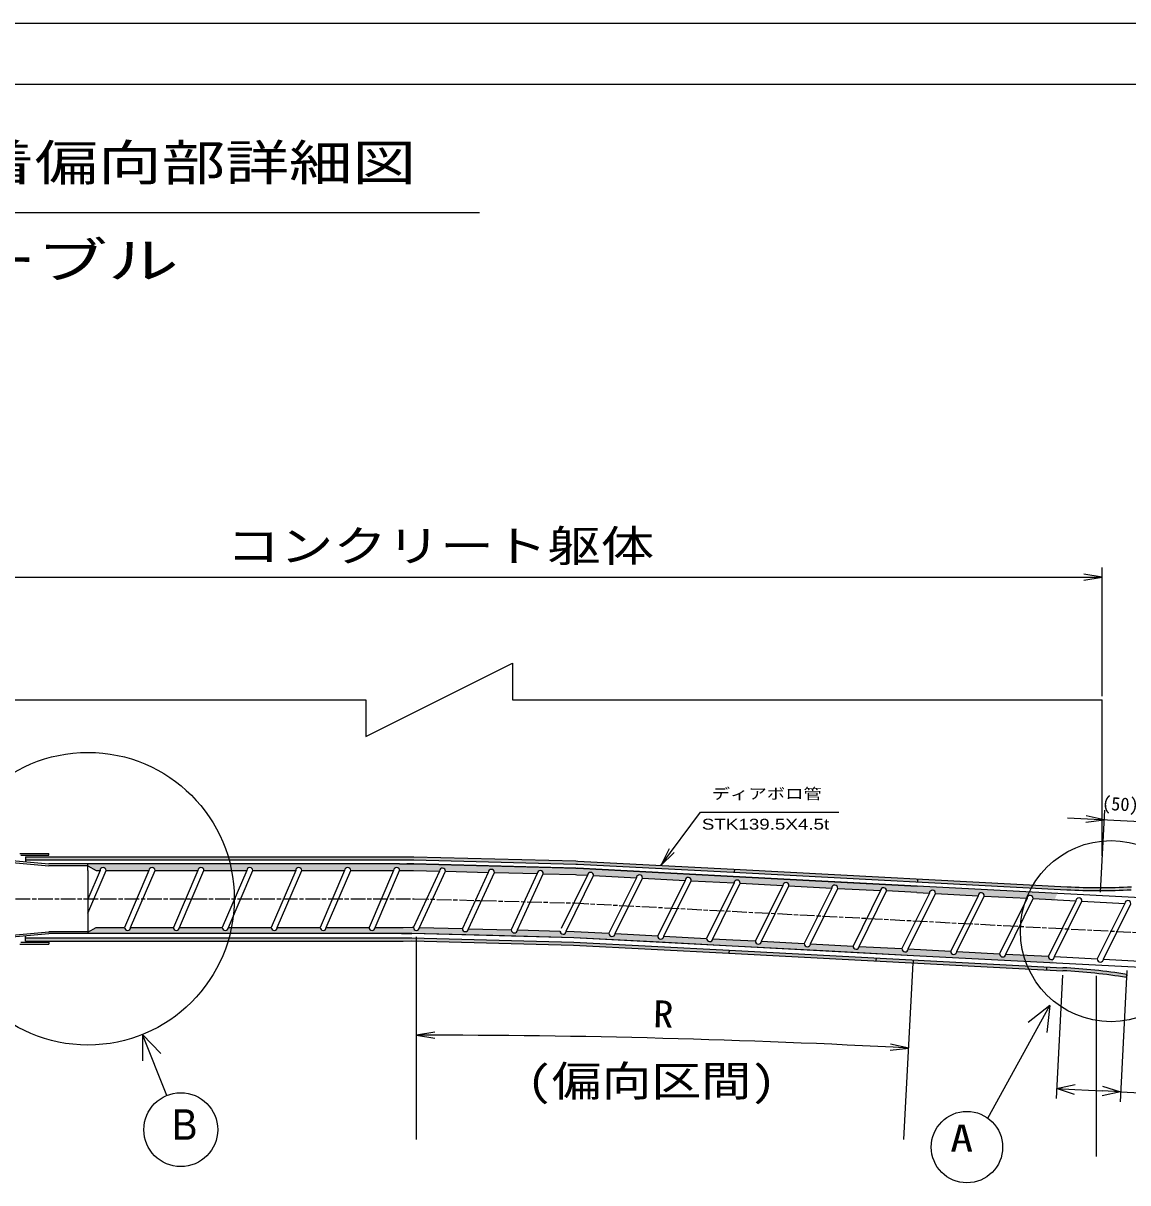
# Model space of a CAD drawing. Units: millimetres, scale not verified. Extents: x -610 to 1490, y -8197 to -6693.
# Drawn here: x -114 to 789, y -7642 to -6693 of the extents above; entities that cross this region are included whole.
import ezdxf
from ezdxf.enums import TextEntityAlignment as Align

# ---------------------------------------------------------------- set-up
doc = ezdxf.new("R2010")
doc.units = ezdxf.units.MM
doc.linetypes.add('CHAIN', pattern=[18.5, 12, -1.5, 3.5, -1.5])
for name, color, linetype, lineweight in [('0_2', 2, 'Continuous', 25), ('1外形線', 7, 'Continuous', 25), ('4中心線', 1, 'CHAIN', 25), ('外形線', 7, 'Continuous', 25)]:
    doc.layers.add(name, color=color, linetype=linetype, lineweight=lineweight)
doc.styles.add('Arial', font='')
doc.styles.add('ＭＳ ゴシック', font='')
doc.styles.add('ＭＳ Ｐゴシック', font='')
doc.styles.get('Arial').set_extended_font_data('Arial')
doc.styles.get('ＭＳ ゴシック').set_extended_font_data('MS Gothic')
doc.styles.get('ＭＳ Ｐゴシック').set_extended_font_data('MS PGothic')

# ---------------------------------------------------------------- blocks, each defined once
blk = doc.blocks.new('open_arrow')
at = {"color": 0, "linetype": 'Continuous', "lineweight": -2}
blk.add_lwpolyline([(7.5, 1.25), (0, 0), (7.5, -1.25)], dxfattribs=at)
blk = doc.blocks.new('CUT')
at = {"color": 7, "linetype": 'Continuous', "lineweight": 25}
blk.add_lwpolyline([(6, 0), (2, 0), (2, 1), (-2, -1), (-2, 0), (-6, 0)], dxfattribs=at)

msp = doc.modelspace()

# ---------------------------------------------------------------- hatches: boundary and pattern name
at = {"layer": '1外形線'}
for color, points in [(256, [(205.183, -7375.219), (199.11, -7375.323), (-112.555, -7375.323), (-112.555, -7377.823), (198.775, -7377.823), (205.117, -7377.718), (337.572, -7381.187), (339.012, -7381.243), (467.182, -7387.961), (467.313, -7385.464), (339.142, -7378.747), (337.637, -7378.688)]), (9, [(193.451, -7381.126), (-61.604, -7381.062), (-61.604, -7382.559), (-54.81, -7386.481), (-51.55, -7386.481, -1), (-46.55, -7386.481), (-11.55, -7386.481, -1), (-6.55, -7386.481), (28.45, -7386.481, -1), (33.45, -7386.481), (68.45, -7386.481, -1), (73.45, -7386.481), (108.45, -7386.481, -1), (113.45, -7386.481), (148.45, -7386.481, -0.41421), (150.95, -7383.981, -0.41421), (153.45, -7386.481), (188.45, -7386.481, -1), (193.45, -7386.481)]), (9, [(472.014, -7396.884), (506.966, -7398.715, -1), (511.959, -7398.977), (546.911, -7400.809, -0.41421), (549.539, -7398.443, -0.41421), (551.904, -7401.071), (586.857, -7402.902, -0.41421), (589.484, -7400.537, -0.41421), (591.85, -7403.164), (616.547, -7404.458), (616.821, -7399.215), (471.491, -7391.563), (338.837, -7384.577), (337.484, -7384.524), (205.031, -7381.023), (199.445, -7381.127), (193.451, -7381.126), (193.45, -7386.481), (200.283, -7386.481), (204.89, -7386.373), (226.022, -7386.927, -1), (231.02, -7387.058), (266.008, -7387.974, -1), (271.007, -7388.105), (305.995, -7389.021, -1), (310.993, -7389.152), (337.345, -7389.842), (338.558, -7389.89), (347.185, -7390.342, -1), (352.179, -7390.603), (387.131, -7392.435, -1), (392.124, -7392.697), (427.076, -7394.529, -0.41421), (429.703, -7392.163, -0.41421), (432.069, -7394.79), (467.021, -7396.622, -1)]), (256, [(472.105, -7385.715), (467.313, -7385.464), (467.182, -7387.961), (471.844, -7388.205), (616.984, -7395.811), (617.115, -7393.315)]), (256, [(791.905, -7402.211), (792.035, -7399.714, -0.0263), (739.463, -7399.727), (617.131, -7393.316), (617, -7395.812), (739.332, -7402.223, 0.0263)]), (9, [(616.821, -7399.215), (616.547, -7404.458), (626.802, -7404.996, -1), (631.795, -7405.257), (666.747, -7407.089, -0.41421), (669.374, -7404.723, -0.41421), (671.74, -7407.351), (706.692, -7409.183, -1), (711.685, -7409.444), (729.161, -7410.36, -0.02146), (731.656, -7405.234)]), (9, [(209.81, -7433.019, -0.99975), (204.812, -7432.887), (203.673, -7432.857), (196.269, -7432.981), (173.45, -7432.981, -1), (168.45, -7432.981), (133.45, -7432.981, -1), (128.45, -7432.981), (93.45, -7432.981, -0.41421), (90.95, -7435.481, -0.41421), (88.45, -7432.981), (53.45, -7432.981, -0.41421), (50.95, -7435.481, -0.41421), (48.45, -7432.981), (13.45, -7432.981, -0.41421), (10.95, -7435.481, -0.41421), (8.45, -7432.981), (-26.55, -7432.981, -0.41421), (-29.05, -7435.481, -0.41421), (-31.55, -7432.981), (-54.81, -7432.981), (-61.605, -7436.904), (-61.605, -7438.062), (195.138, -7438.126), (203.539, -7438.003), (209.674, -7438.165)]), (9, [(404.67, -7439.918), (369.718, -7438.086, -1), (364.724, -7437.825), (336.125, -7436.326), (329.769, -7436.159, -0.41421), (327.204, -7438.593, -0.41421), (324.771, -7436.028), (289.783, -7435.112, -1), (284.784, -7434.981), (249.796, -7434.065, -1), (244.798, -7433.934), (209.81, -7433.018, -0.00012), (209.81, -7433.019), (209.674, -7438.165), (335.92, -7441.503), (449.334, -7447.475), (449.608, -7442.274, -0.99975), (444.615, -7442.012), (409.663, -7440.18, -1)]), (256, [(203.447, -7441.512), (193.608, -7441.639), (-112.555, -7441.639), (-112.555, -7444.139), (196.323, -7444.139), (203.381, -7444.012), (335.687, -7447.476), (462.848, -7454.14), (462.979, -7451.644), (335.785, -7444.978)]), (9, [(484.56, -7444.105), (466.07, -7443.136), (449.608, -7442.273, -0.00012), (449.608, -7442.274), (449.334, -7447.475), (465.525, -7448.327), (613.838, -7456.137), (614.113, -7450.895), (609.389, -7450.647, -0.41421), (606.761, -7453.013, -0.41421), (604.395, -7450.385), (569.443, -7448.554, -0.41421), (566.816, -7450.919, -0.41421), (564.45, -7448.292), (529.498, -7446.46, -0.41421), (526.871, -7448.826, -0.41421), (524.505, -7446.198), (489.553, -7444.367, -1)]), (256, [(462.979, -7451.644), (462.848, -7454.14), (583.042, -7460.439), (583.173, -7457.943)]), (9, [(649.334, -7452.74, -1), (644.341, -7452.479), (614.113, -7450.895), (613.838, -7456.137), (728.672, -7462.156, -0.01205), (727.524, -7459.166, -0.52927), (724.231, -7456.666), (689.279, -7454.834, -0.41421), (686.652, -7457.2, -0.41421), (684.286, -7454.572)]), (256, [(583.173, -7457.943), (583.042, -7460.439), (613.474, -7462.034), (613.605, -7459.538)]), (256, [(722.924, -7465.267), (613.66, -7459.541), (613.529, -7462.037), (722.793, -7467.763)]), (256, [(735.992, -7465.952), (722.924, -7465.267), (722.793, -7467.763), (735.861, -7468.448, -0.0263), (788.145, -7473.956), (788.275, -7471.459, 0.0263)])]:
    msp.add_hatch(color=color, dxfattribs=at).paths.add_polyline_path(points)

# ---------------------------------------------------------------- linework, layer by layer
at = {"layer": '0_2'}
for p, q in [((207.311, -7606.388), (207.311, -7440.748)), ((605.964, -7606.388), (613.529, -7462.037))]:
    msp.add_line(p, q, dxfattribs=at)
at = {"layer": '1外形線'}
for p, q in [((-478.256, -6848.27), (258.789, -6848.27)), ((768.181, -7243.85), (768.181, -7138.586)), ((-363.82, -7146.586), (768.181, -7146.586)), ((-363.82, -7246.85), (45.763, -7246.85)), ((405.763, -7246.85), (768.181, -7246.85)), ((768.181, -7374.564), (768.181, -7246.85)), ((766.773, -7404.07), (770.28, -7337.158)), ((824.786, -7348.025), (739.902, -7343.577)), ((-253.345, -7367.959), (-93.345, -7382.556)), ((-253.341, -7366.465), (-93.341, -7381.062)), ((-117.055, -7372.456), (-93.341, -7372.456)), ((-116.305, -7373.956), (-93.341, -7373.956)), ((-112.555, -7375.323), (199.11, -7375.323)), ((-112.555, -7375.323), (-112.555, -7379.253)), ((-112.555, -7377.823), (198.775, -7377.823)), ((-93.341, -7373.956), (-93.341, -7372.456)), ((198.775, -7377.823), (205.117, -7377.718)), ((199.11, -7375.323), (205.183, -7375.219)), ((205.117, -7377.718), (337.572, -7381.187)), ((205.183, -7375.219), (337.637, -7378.688)), ((337.637, -7378.688), (339.142, -7378.747)), ((339.142, -7378.747), (472.105, -7385.715)), ((-61.609, -7382.556), (-93.345, -7382.556)), ((-61.605, -7381.062), (-93.341, -7381.062)), ((-61.609, -7382.556), (-54.81, -7386.481)), ((-61.605, -7386.481), (-61.604, -7381.062)), ((193.451, -7381.125), (-61.605, -7381.062)), ((-51.55, -7386.481), (-61.605, -7409.858)), ((-61.605, -7421.483), (-46.55, -7386.481)), ((-61.605, -7386.481), (-61.605, -7432.981)), ((-54.81, -7386.481), (-51.55, -7386.481)), ((-46.55, -7386.481), (-11.55, -7386.481)), ((-11.55, -7386.481), (-31.55, -7432.981)), ((-26.55, -7432.981), (-6.55, -7386.481)), ((-6.55, -7386.481), (28.45, -7386.481)), ((28.45, -7386.481), (8.45, -7432.981)), ((13.45, -7432.981), (33.45, -7386.481)), ((33.45, -7386.481), (68.45, -7386.481)), ((68.45, -7386.481), (48.45, -7432.981)), ((53.45, -7432.981), (73.45, -7386.481)), ((73.45, -7386.481), (108.45, -7386.481)), ((108.45, -7386.481), (88.45, -7432.981)), ((93.45, -7432.981), (113.45, -7386.481)), ((113.45, -7386.481), (148.45, -7386.481)), ((148.45, -7386.481), (128.45, -7432.981)), ((133.45, -7432.981), (153.45, -7386.481)), ((153.45, -7386.481), (188.45, -7386.481)), ((188.45, -7386.481), (168.45, -7432.981)), ((173.45, -7432.981), (193.45, -7386.481)), ((193.45, -7386.481), (200.283, -7386.481)), ((193.451, -7381.125), (199.445, -7381.127)), ((199.445, -7381.127), (205.031, -7381.023)), ((205.031, -7381.023), (199.445, -7381.127)), ((200.283, -7386.481), (204.89, -7386.373)), ((226.022, -7386.927), (204.812, -7432.887)), ((204.89, -7386.373), (226.022, -7386.927)), ((337.484, -7384.524), (205.031, -7381.023)), ((205.031, -7381.023), (338.837, -7384.577)), ((209.81, -7433.018), (231.02, -7387.058)), ((231.02, -7387.058), (266.008, -7387.974)), ((266.008, -7387.974), (244.798, -7433.934)), ((249.796, -7434.065), (271.007, -7388.105)), ((271.007, -7388.105), (305.995, -7389.021)), ((305.995, -7389.021), (284.784, -7434.981)), ((289.783, -7435.112), (310.993, -7389.152)), ((310.993, -7389.152), (337.345, -7389.842)), ((337.484, -7384.524), (338.837, -7384.577)), ((337.572, -7381.187), (339.012, -7381.243)), ((471.491, -7391.563), (338.837, -7384.577)), ((338.837, -7384.577), (405.164, -7388.07)), ((339.012, -7381.243), (471.844, -7388.205)), ((405.164, -7388.07), (471.491, -7391.563)), ((467.313, -7385.464), (467.182, -7387.961)), ((471.844, -7388.205), (739.332, -7402.223)), ((472.105, -7385.715), (739.463, -7399.727)), ((347.185, -7390.342), (325.654, -7433.96)), ((329.772, -7435.993), (352.179, -7390.603)), ((337.345, -7389.842), (338.558, -7389.89)), ((338.558, -7389.89), (347.185, -7390.342)), ((352.179, -7390.603), (387.131, -7392.435)), ((387.131, -7392.435), (364.724, -7437.825)), ((369.718, -7438.086), (392.124, -7392.697)), ((392.124, -7392.697), (427.076, -7394.529)), ((427.076, -7394.529), (404.67, -7439.918)), ((409.663, -7440.18), (432.069, -7394.79)), ((432.069, -7394.79), (467.021, -7396.622)), ((467.021, -7396.622), (444.615, -7442.012)), ((449.608, -7442.273), (472.014, -7396.884)), ((616.821, -7399.215), (471.491, -7391.563)), ((471.491, -7391.563), (544.156, -7395.389)), ((472.014, -7396.884), (506.966, -7398.715)), ((506.966, -7398.715), (484.56, -7444.105)), ((489.553, -7444.367), (511.959, -7398.977)), ((511.959, -7398.977), (546.911, -7400.809)), ((544.156, -7395.389), (616.821, -7399.215)), ((617.115, -7393.315), (616.984, -7395.811)), ((546.911, -7400.809), (524.505, -7446.198)), ((529.498, -7446.46), (551.904, -7401.071)), ((551.904, -7401.071), (586.857, -7402.902)), ((586.857, -7402.902), (564.45, -7448.292)), ((569.443, -7448.554), (591.85, -7403.164)), ((616.547, -7404.458), (591.85, -7403.164)), ((626.802, -7404.996), (604.395, -7450.385)), ((609.389, -7450.647), (631.795, -7405.257)), ((616.547, -7404.458), (626.802, -7404.996)), ((885.702, -7413.307), (616.821, -7399.215)), ((631.795, -7405.257), (666.747, -7407.089)), ((666.747, -7407.089), (644.341, -7452.479)), ((649.334, -7452.74), (671.74, -7407.351)), ((671.74, -7407.351), (706.692, -7409.183)), ((706.692, -7409.183), (684.286, -7454.572)), ((689.279, -7454.834), (711.685, -7409.444)), ((711.685, -7409.444), (746.637, -7411.276)), ((746.637, -7411.276), (724.231, -7456.666)), ((729.224, -7456.927), (751.63, -7411.538)), ((751.63, -7411.538), (786.582, -7413.369)), ((786.582, -7413.369), (764.176, -7458.759)), ((769.169, -7459.021), (791.576, -7413.631)), ((-253.341, -7451.159), (-93.341, -7436.562)), ((-61.605, -7436.562), (-93.341, -7436.562)), ((-61.609, -7436.907), (-54.81, -7432.981)), ((-61.605, -7432.981), (-61.605, -7438.062)), ((-54.81, -7432.981), (-31.55, -7432.981)), ((-26.55, -7432.981), (8.45, -7432.981)), ((13.45, -7432.981), (48.45, -7432.981)), ((53.45, -7432.981), (88.45, -7432.981)), ((93.45, -7432.981), (128.45, -7432.981)), ((133.45, -7432.981), (168.45, -7432.981)), ((173.45, -7432.981), (196.269, -7432.981)), ((196.269, -7432.981), (203.673, -7432.857)), ((203.673, -7432.857), (204.812, -7432.887)), ((209.81, -7433.018), (244.798, -7433.934)), ((249.796, -7434.065), (284.784, -7434.981)), ((289.783, -7435.112), (324.771, -7436.028)), ((329.769, -7436.159), (336.128, -7436.326)), ((336.128, -7436.326), (364.724, -7437.825)), ((-253.341, -7452.659), (-93.341, -7438.062)), ((-116.305, -7445.168), (-93.341, -7445.168)), ((-112.555, -7444.139), (-112.555, -7439.871)), ((-112.555, -7441.639), (193.608, -7441.639)), ((-112.555, -7444.139), (196.323, -7444.139)), ((-61.605, -7438.062), (-93.341, -7438.062)), ((-93.341, -7445.168), (-93.341, -7446.668)), ((195.138, -7438.126), (-61.605, -7438.062)), ((66.767, -7438.094), (-61.605, -7438.062)), ((195.138, -7438.126), (66.767, -7438.094)), ((193.608, -7441.639), (203.447, -7441.512)), ((195.138, -7438.126), (203.539, -7438.003)), ((199.338, -7438.065), (195.138, -7438.126)), ((196.323, -7444.139), (203.381, -7444.012)), ((203.539, -7438.003), (199.338, -7438.065)), ((203.381, -7444.012), (335.836, -7447.48)), ((203.447, -7441.512), (335.901, -7444.981)), ((335.992, -7441.505), (203.539, -7438.003)), ((269.765, -7439.754), (203.539, -7438.003)), ((335.992, -7441.507), (269.765, -7439.754)), ((335.901, -7444.984), (462.979, -7451.644)), ((465.525, -7448.327), (335.992, -7441.507)), ((400.758, -7444.917), (335.992, -7441.507)), ((369.718, -7438.086), (404.67, -7439.918)), ((465.525, -7448.327), (400.758, -7444.917)), ((409.663, -7440.18), (444.615, -7442.012)), ((449.608, -7442.273), (466.07, -7443.136)), ((466.07, -7443.136), (484.56, -7444.105)), ((489.553, -7444.367), (524.505, -7446.198)), ((-117.055, -7446.668), (-93.341, -7446.668)), ((335.836, -7447.484), (462.848, -7454.14)), ((462.979, -7451.644), (462.848, -7454.14)), ((462.848, -7454.14), (735.861, -7468.448)), ((462.979, -7451.644), (735.992, -7465.952)), ((613.838, -7456.137), (465.525, -7448.327)), ((539.681, -7452.232), (465.525, -7448.327)), ((529.498, -7446.46), (564.45, -7448.292)), ((613.838, -7456.137), (539.681, -7452.232)), ((569.443, -7448.554), (604.395, -7450.385)), ((609.389, -7450.647), (644.341, -7452.479)), ((649.334, -7452.74), (684.286, -7454.572)), ((689.279, -7454.834), (724.231, -7456.666)), ((583.173, -7457.943), (583.042, -7460.439)), ((613.605, -7459.538), (613.474, -7462.034)), ((882.719, -7470.229), (613.838, -7456.137)), ((722.793, -7467.763), (722.924, -7465.267)), ((729.224, -7456.927), (764.176, -7458.759)), ((769.169, -7459.021), (804.121, -7460.852)), ((763.18, -7472.632), (763.18, -7620.545)), ((788.275, -7471.459), (788.145, -7473.956)), ((788.145, -7473.956), (788.275, -7471.459)), ((674.526, -7588.962), (725.243, -7496.823)), ((725.243, -7496.823), (707.704, -7510.777)), ((725.243, -7496.823), (722.836, -7519.106)), ((3.181, -7570.453), (-16.838, -7520.639)), ((-16.838, -7520.639), (-16.838, -7542.293)), ((-16.838, -7520.639), (-1.853, -7536.271))]:
    msp.add_line(p, q, dxfattribs=at)
at = {"layer": '1外形線', "color": 2}
for p, q in [((735.665, -7472.184), (730.39, -7572.842)), ((788.441, -7468.292), (782.818, -7575.59)), ((730.809, -7564.853), (745.999, -7561.624)), ((745.578, -7569.652), (730.809, -7564.853)), ((730.809, -7564.853), (745.788, -7565.638)), ((745.788, -7565.638), (768.257, -7566.816)), ((783.237, -7567.601), (768.047, -7570.829)), ((783.237, -7567.601), (768.257, -7566.816)), ((768.468, -7562.802), (783.237, -7567.601)), ((783.237, -7567.601), (834.74, -7570.3))]:
    msp.add_line(p, q, dxfattribs=at)
at = {"layer": '1外形線'}
msp.add_lwpolyline([(407.142, -7382.311), (439.516, -7338.664), (552.811, -7338.664)], dxfattribs=at)
for centre, radius in [((-61.477, -7409.562), 119.712), ((775.379, -7436.064), 74.076), ((14.445, -7598.479), 30.205), ((657.533, -7612.726), 29.215)]:
    msp.add_circle(centre, radius, dxfattribs=at)
for centre, radius, start, end in [((-49.05, -7386.481), 2.5, 0, 180), ((-9.05, -7386.481), 2.5, 0, 180), ((30.95, -7386.481), 2.5, 0, 180), ((70.95, -7386.481), 2.5, 0, 180), ((110.95, -7386.481), 2.5, 0, 180), ((150.95, -7386.481), 2.5, 0, 180), ((190.95, -7386.481), 2.5, 0, 180), ((228.521, -7386.992), 2.5, 358.5, 178.5), ((268.508, -7388.039), 2.5, 358.5, 178.5), ((308.494, -7389.086), 2.5, 358.5, 178.5), ((349.682, -7390.472), 2.5, 357, 177), ((389.627, -7392.566), 2.5, 357, 177), ((429.572, -7394.659), 2.5, 357, 177), ((469.518, -7396.753), 2.5, 357, 177), ((509.463, -7398.846), 2.5, 357, 177), ((549.408, -7400.94), 2.5, 357, 177), ((589.353, -7403.033), 2.5, 357, 177), ((629.298, -7405.127), 2.5, 357, 177), ((669.243, -7407.22), 2.5, 357, 177), ((709.189, -7409.313), 2.5, 357, 177), ((765.5, -6902.909), 500, 267, 273.02717), ((765.631, -6900.412), 500, 267, 273.02717), ((749.134, -7411.407), 2.5, 357, 177), ((789.079, -7413.5), 2.5, 357, 177), ((-29.05, -7432.981), 2.5, 180, 0), ((10.95, -7432.981), 2.5, 180, 0), ((50.95, -7432.981), 2.5, 180, 0), ((90.95, -7432.981), 2.5, 180, 0), ((130.95, -7432.981), 2.5, 180, 0), ((170.95, -7432.981), 2.5, 180, 0), ((207.311, -7432.953), 2.5, 178.5, 358.5), ((247.297, -7434), 2.5, 178.5, 358.5), ((287.283, -7435.047), 2.5, 178.5, 358.5), ((327.27, -7436.094), 2.5, 177, 357), ((327.27, -7436.094), 2.5, 178.5, 358.5), ((367.221, -7437.955), 2.5, 177, 357), ((407.166, -7440.049), 2.5, 177, 357), ((447.111, -7442.142), 2.5, 177, 357), ((487.057, -7444.236), 2.5, 177, 357), ((527.002, -7446.329), 2.5, 177, 357), ((566.947, -7448.423), 2.5, 177, 357), ((606.892, -7450.516), 2.5, 177, 357), ((646.837, -7452.61), 2.5, 177, 357), ((686.782, -7454.703), 2.5, 177, 357), ((726.728, -7456.796), 2.5, 177, 357), ((766.673, -7458.89), 2.5, 177, 357), ((709.693, -7967.763), 500, 80.97283, 87), ((709.824, -7965.267), 500, 80.97283, 87), ((207.311, -15213.143), 7691.999, 87, 90)]:
    msp.add_arc(centre, radius, start, end, dxfattribs=at)
at = {"layer": '4中心線'}
for p, q in [((-490.595, -7409.562), (-50.026, -7409.562)), ((-50.026, -7409.562), (205.338, -7409.601)), ((205.338, -7409.601), (336.216, -7413.049)), ((336.216, -7413.049), (1045.314, -7450.211))]:
    msp.add_line(p, q, dxfattribs=at)
at = {"layer": '外形線'}
for p, q in [((-610.191, -6693.348), (1489.809, -6693.348)), ((-560.191, -6743.348), (1439.809, -6743.348))]:
    msp.add_line(p, q, dxfattribs=at)

# ---------------------------------------------------------------- block references
at = {"layer": '1外形線'}
for name, p, xscale, yscale, rotation in [('open_arrow', (768.181, -7146.586), 2, 2, 180), ('CUT', (225.763, -7246.85), 30, 30, 180), ('open_arrow', (769.861, -7345.147), 2, 2, 177), ('open_arrow', (407.142, -7382.311), 2, 2, 53.4), ('open_arrow', (207.311, -7521.144), 2, 2, 359.9), ('open_arrow', (609.879, -7531.686), 2, 2, 177.1)]:
    msp.add_blockref(name, p, dxfattribs=dict(at, xscale=xscale, yscale=yscale, rotation=rotation))

# ---------------------------------------------------------------- texts
for s, height, style, width, p in [('PLUX-EX\u3000定着偏向部詳細図', 29.33, 'ＭＳ Ｐゴシック', 1.3, (-474.62, -6792.77)), ('ディアボロ管', 8.798, 'ＭＳ Ｐゴシック', 1.25, (448.815, -7319.221)), ('STK139.5X4.5t', 8.798, 'Arial', 1.25, (440.703, -7344.175)), ('A', 21.99, 'ＭＳ ゴシック', 1.25, (643.872, -7594.38))]:
    msp.add_text(s, height=height, dxfattribs=dict(at, style=style, width=width)).set_placement(p, align=Align.TOP_LEFT)
at = {"layer": '1外形線', "style": 'ＭＳ Ｐゴシック', "width": 1.45}
msp.add_text('[19S15.2Bケーブル', height=29.33, dxfattribs=at).set_placement((-479.166, -6910.926), align=Align.BOTTOM_LEFT)
at = {"layer": '1外形線', "style": 'ＭＳ ゴシック', "width": 1.25}
msp.add_text('コンクリート躯体', height=25.66, dxfattribs=at).set_placement((226.772, -7120.977), align=Align.MIDDLE_CENTER)
at = {"layer": '1外形線', "style": 'ＭＳ ゴシック'}
msp.add_text('(50)', height=11, rotation=357, dxfattribs=at).set_placement((783.064, -7332.063), align=Align.MIDDLE_CENTER)
at = {"layer": '1外形線', "style": 'ＭＳ ゴシック', "width": 1.1}
msp.add_text('R', height=21.99, rotation=358.5, dxfattribs=at).set_placement((409.187, -7503.787), align=Align.MIDDLE_CENTER)
at = {"layer": '1外形線'}
for s, style, width, p in [('(偏向区間)', 'ＭＳ ゴシック', 1.2, (501.441, -7546.185)), ('B', 'Arial', 0.9, (28.132, -7581.819))]:
    msp.add_text(s, height=24.93, dxfattribs=dict(at, style=style, width=width)).set_placement(p, align=Align.TOP_RIGHT)

doc.saveas('drawing.dxf')
